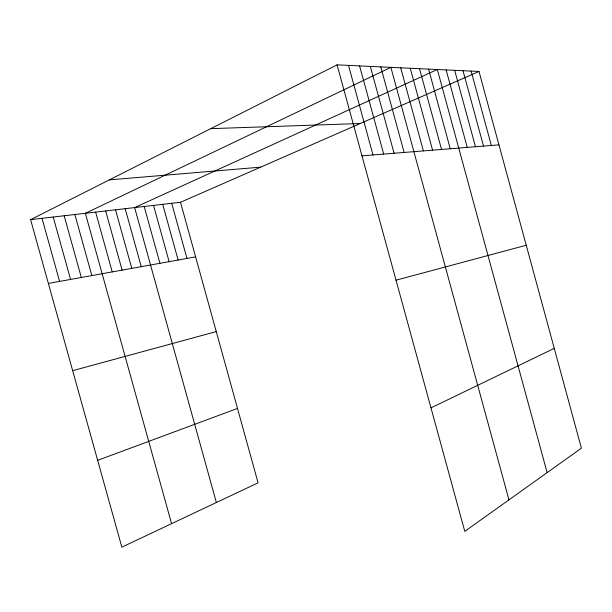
<?xml version="1.0" encoding="UTF-8"?>
<svg xmlns="http://www.w3.org/2000/svg" width="612" height="612" viewBox="0 0 612 612"><rect width="100%" height="100%" fill="white"/><g stroke="black" fill="none" stroke-linecap="round" stroke-linejoin="round"><path stroke-width="0.92" d="M30.6 219.654L180.509 202.274L258.073 482.83L121.849 547.151L30.6 219.654L337.074 64.849L478.997 71.459L581.4 448.191L464.783 531.361L337.074 64.849M430.978 407.875L554.265 348.373M180.509 202.274L478.997 71.459M97.66 460.339L237.502 408.426M72.675 370.673L216.266 331.597M396.025 280.189L526.236 245.244M48.371 283.425L195.603 256.879M109.357 179.874L260.643 167.153M361.983 155.831L498.948 144.86M210.727 128.665L360.208 123.517M144.187 206.481L159.923 263.305M216.365 502.521L134.64 207.59L437.335 69.516L547.136 472.625M125.177 208.684L141.257 266.679M115.53 209.809L131.779 268.385M105.677 210.949L122.102 270.129M95.625 212.112L112.225 271.912M171.582 523.665L85.359 213.305L390.877 67.358L508.962 499.859M74.871 214.521L91.846 275.584M64.161 215.761L81.327 277.481M53.213 217.03L70.579 279.416M42.029 218.323L59.594 281.398M171.697 203.291L186.951 258.44M162.708 204.339L178.123 260.031M153.543 205.403L169.111 261.653M359.588 65.897L383.701 154.094M348.503 65.385L373.006 154.951M471.11 71.091L491.337 145.472M463.009 70.717L483.518 146.092M454.685 70.326L475.478 146.742M446.133 69.929L467.224 147.4M428.561 69.11L450.264 148.762M419.534 68.689L441.558 149.458M410.254 68.261L432.6 150.177M400.707 67.81L423.389 150.912M380.756 66.884L404.134 152.457M370.329 66.394L394.074 153.26"/></g></svg>
